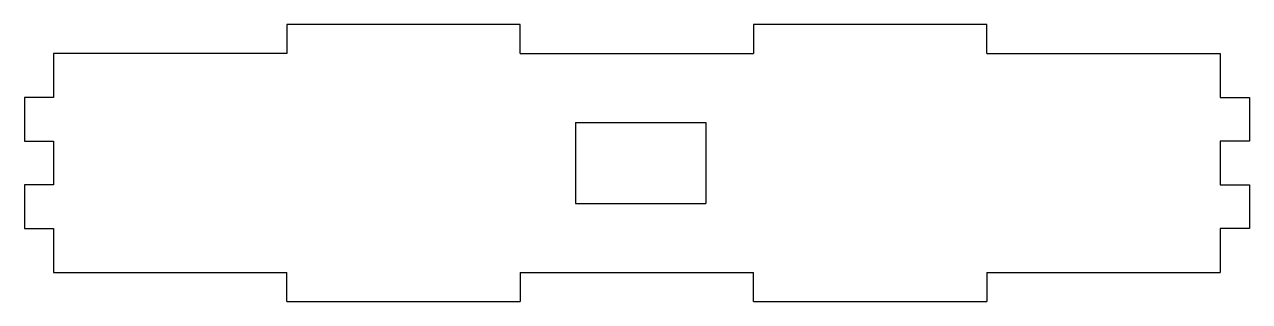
# Model space of a CAD drawing. Header units: millimetres. Extents: x -72 to 54, y -4 to 25.
import ezdxf

# ---------------------------------------------------------------- set-up
doc = ezdxf.new("R2010")
doc.units = ezdxf.units.MM

msp = doc.modelspace()

# ---------------------------------------------------------------- linework, layer by layer
at = {"color": 7, "linetype": 'Continuous', "lineweight": 25}
for p, q in [((-45.42, 24.72), (-45.42, 21.72)), ((-21.42, 24.72), (-45.42, 24.72)), ((-21.42, 21.72), (-21.42, 24.72)), ((2.58, 24.72), (2.58, 21.72)), ((26.58, 24.72), (2.58, 24.72)), ((26.58, 21.72), (26.58, 24.72)), ((-69.42, 21.72), (-69.42, 17.22)), ((-45.42, 21.72), (-69.42, 21.72)), ((-21.42, 21.72), (2.58, 21.72)), ((26.58, 21.72), (50.58, 21.72)), ((50.58, 21.72), (50.58, 17.22)), ((-72.42, 17.22), (-72.42, 12.72)), ((-69.42, 17.22), (-72.42, 17.22)), ((50.58, 17.22), (53.58, 17.22)), ((53.58, 17.22), (53.58, 12.72)), ((-15.75, 14.64), (-15.75, 6.3)), ((-15.75, 14.64), (-2.33, 14.64)), ((-2.33, 14.64), (-2.33, 6.3)), ((-72.42, 12.72), (-69.42, 12.72)), ((-69.42, 12.72), (-69.42, 8.22)), ((53.58, 12.72), (50.58, 12.72)), ((50.58, 12.72), (50.58, 8.22)), ((-72.42, 8.22), (-72.42, 3.72)), ((-69.42, 8.22), (-72.42, 8.22)), ((50.58, 8.22), (53.58, 8.22)), ((53.58, 8.22), (53.58, 3.72)), ((-15.75, 6.3), (-2.33, 6.3)), ((-72.42, 3.72), (-69.42, 3.72)), ((-69.42, 3.72), (-69.42, -0.78)), ((53.58, 3.72), (50.58, 3.72)), ((50.58, 3.72), (50.58, -0.78)), ((-69.42, -0.78), (-45.42, -0.78)), ((-45.42, -3.78), (-45.42, -0.78)), ((-21.42, -0.78), (2.58, -0.78)), ((-21.42, -0.78), (-21.42, -3.78)), ((2.58, -3.78), (2.58, -0.78)), ((26.58, -0.78), (50.58, -0.78)), ((26.58, -0.78), (26.58, -3.78)), ((-45.42, -3.78), (-21.42, -3.78)), ((2.58, -3.78), (26.58, -3.78))]:
    msp.add_line(p, q, dxfattribs=at)

doc.saveas('drawing.dxf')
